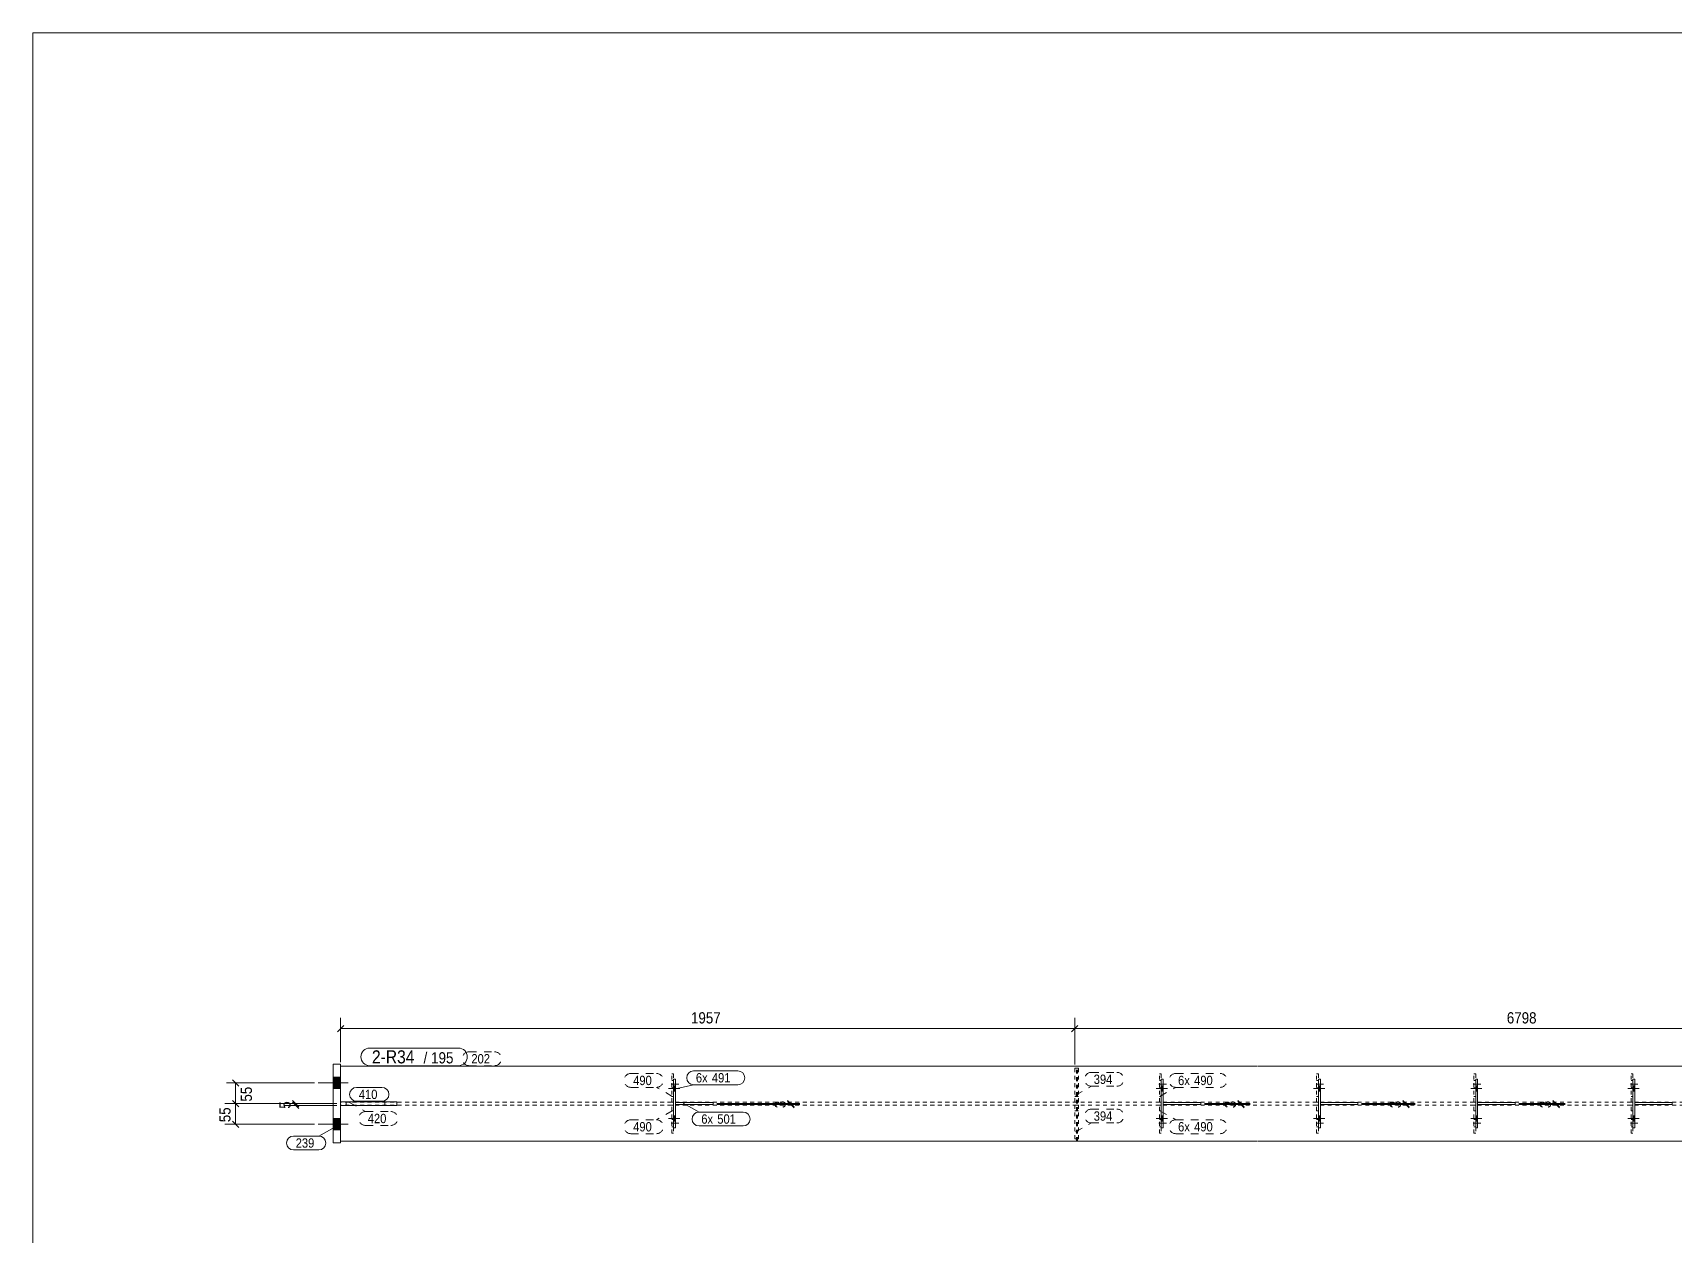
# Model space of a CAD drawing. Header units: millimetres. Extents: x 2 to 1174, y 1 to 825.
# Drawn here: x 5 to 442.5, y 504.4 to 825 of the extents above; entities that cross this region are included whole.
import ezdxf

# ---------------------------------------------------------------- set-up
doc = ezdxf.new("R2010")
doc.units = ezdxf.units.MM
for name, pattern in [('XKITLINE00', [0]), ('XKITLINE01', [4, 1, -1, 1, -1]), ('XKITLINE02', [4, 2, -2])]:
    doc.linetypes.add(name, pattern=pattern)
for name, color, linetype, lineweight in [('Bolt', 3, 'Continuous', 0), ('Dimensions', 7, 'Continuous', 0), ('DrawingSheet', 5, 'Continuous', 0), ('Part', 2, 'Continuous', 0), ('PartMark', 7, 'Continuous', 0)]:
    doc.layers.add(name, color=color, linetype=linetype, lineweight=lineweight)
doc.styles.add('ARIAL', font='ARIAL.TTF')

# ---------------------------------------------------------------- blocks, each defined once
blk = doc.blocks.new('*A91')
at = {"layer": 'Part'}
blk.add_hatch(color=2, dxfattribs=at).paths.add_polyline_path([(498.2, 540.92), (499.8, 540.92), (499, 539.52)], flags=17)
at = {"layer": 'Part', "color": 2, "linetype": 'XKITLINE00', "lineweight": 0}
for p, q in [((331.31, 549.52), (87.05, 549.52)), ((373.21, 549.52), (331.41, 549.52)), ((415.11, 549.52), (373.31, 549.52)), ((457.01, 549.52), (415.21, 549.52)), ((498.91, 549.52), (457.11, 549.52)), ((522.99, 549.52), (499.01, 549.52)), ((522.99, 549.52), (522.99, 539.77)), ((499, 539.52), (498.2, 540.92)), ((498.2, 540.92), (499.8, 540.92)), ((499.8, 540.92), (499, 539.52)), ((522.99, 529.52), (522.99, 539.27)), ((331.31, 529.52), (87.05, 529.52)), ((373.21, 529.52), (331.41, 529.52)), ((415.11, 529.52), (373.31, 529.52)), ((457.01, 529.52), (415.21, 529.52)), ((498.91, 529.52), (457.11, 529.52)), ((522.99, 529.52), (499.01, 529.52))]:
    blk.add_line(p, q, dxfattribs=at)
at = {"layer": 'Part', "color": 7, "linetype": 'XKITLINE01', "lineweight": 0}
for p, q in [((87.05, 529.52), (87.05, 549.52)), ((331.31, 539.92), (87.05, 539.92)), ((331.31, 539.12), (87.05, 539.12)), ((373.21, 539.92), (331.41, 539.92)), ((373.21, 539.12), (331.41, 539.12)), ((415.11, 539.92), (373.31, 539.92)), ((415.11, 539.12), (373.31, 539.12)), ((457.01, 539.92), (415.21, 539.92)), ((457.01, 539.12), (415.21, 539.12)), ((498.91, 539.92), (457.11, 539.92)), ((498.91, 539.12), (457.11, 539.12)), ((522.99, 539.92), (499.01, 539.92)), ((522.99, 539.12), (499.01, 539.12)), ((522.99, 539.77), (522.99, 539.27))]:
    blk.add_line(p, q, dxfattribs=at)
at = {"layer": 'Part', "color": 2, "linetype": 'XKITLINE00', "lineweight": 0}
blk.add_circle((499, 540.42), 1, dxfattribs=at)
blk = doc.blocks.new('*A96')
at = {"layer": 'Part', "color": 2, "linetype": 'XKITLINE00', "lineweight": 0}
for p, q in [((431.51, 546.02), (432.01, 546.02)), ((431.51, 533.02), (431.51, 546.02)), ((432.01, 546.02), (432.01, 533.02)), ((432.01, 533.02), (431.51, 533.02))]:
    blk.add_line(p, q, dxfattribs=at)
blk = doc.blocks.new('*A97')
at = {"layer": 'Part', "color": 2, "linetype": 'XKITLINE00', "lineweight": 0}
for p, q in [((432.01, 539.77), (442.01, 539.77)), ((442.01, 539.27), (432.01, 539.27)), ((442.01, 539.27), (442.01, 539.77))]:
    blk.add_line(p, q, dxfattribs=at)
at = {"layer": 'Part', "color": 7, "linetype": 'XKITLINE01', "lineweight": 0}
blk.add_line((432.01, 539.27), (432.01, 539.77), dxfattribs=at)
blk.add_line((432.01, 539.27), (432.01, 539.77), dxfattribs=at)
blk = doc.blocks.new('*A98')
at = {"layer": 'Part', "color": 2, "linetype": 'XKITLINE00', "lineweight": 0}
for p, q in [((389.61, 546.02), (390.11, 546.02)), ((389.61, 533.02), (389.61, 546.02)), ((390.11, 546.02), (390.11, 533.02)), ((390.11, 533.02), (389.61, 533.02))]:
    blk.add_line(p, q, dxfattribs=at)
blk = doc.blocks.new('*A99')
at = {"layer": 'Part', "color": 7, "linetype": 'XKITLINE01', "lineweight": 0}
for p, q in [((389.11, 531.62), (389.11, 539.12)), ((389.11, 539.12), (389.61, 539.12)), ((389.61, 539.12), (389.61, 531.62)), ((389.11, 537.62), (389.61, 537.62)), ((389.61, 531.62), (389.11, 531.62))]:
    blk.add_line(p, q, dxfattribs=at)
blk = doc.blocks.new('*A100')
at = {"layer": 'Part', "color": 2, "linetype": 'XKITLINE00', "lineweight": 0}
for p, q in [((390.11, 539.77), (400.11, 539.77)), ((400.11, 539.27), (390.11, 539.27)), ((400.11, 539.27), (400.11, 539.77))]:
    blk.add_line(p, q, dxfattribs=at)
at = {"layer": 'Part', "color": 7, "linetype": 'XKITLINE01', "lineweight": 0}
blk.add_line((390.11, 539.27), (390.11, 539.77), dxfattribs=at)
blk.add_line((390.11, 539.27), (390.11, 539.77), dxfattribs=at)
blk = doc.blocks.new('*A101')
at = {"layer": 'Part', "color": 2, "linetype": 'XKITLINE00', "lineweight": 0}
for p, q in [((347.71, 546.02), (348.21, 546.02)), ((347.71, 533.02), (347.71, 546.02)), ((348.21, 546.02), (348.21, 533.02)), ((348.21, 533.02), (347.71, 533.02))]:
    blk.add_line(p, q, dxfattribs=at)
blk = doc.blocks.new('*A102')
at = {"layer": 'Part', "color": 2, "linetype": 'XKITLINE00', "lineweight": 0}
for p, q in [((348.21, 539.77), (358.21, 539.77)), ((358.21, 539.27), (348.21, 539.27)), ((358.21, 539.27), (358.21, 539.77))]:
    blk.add_line(p, q, dxfattribs=at)
at = {"layer": 'Part', "color": 7, "linetype": 'XKITLINE01', "lineweight": 0}
blk.add_line((348.21, 539.27), (348.21, 539.77), dxfattribs=at)
blk.add_line((348.21, 539.27), (348.21, 539.77), dxfattribs=at)
blk = doc.blocks.new('*A103')
at = {"layer": 'Part', "color": 2, "linetype": 'XKITLINE00', "lineweight": 0}
for p, q in [((305.81, 546.02), (306.31, 546.02)), ((305.81, 533.02), (305.81, 546.02)), ((306.31, 546.02), (306.31, 533.02)), ((306.31, 533.02), (305.81, 533.02))]:
    blk.add_line(p, q, dxfattribs=at)
blk = doc.blocks.new('*A104')
at = {"layer": 'Part', "color": 7, "linetype": 'XKITLINE01', "lineweight": 0}
for p, q in [((305.31, 531.62), (305.31, 539.12)), ((305.31, 539.12), (305.81, 539.12)), ((305.81, 539.12), (305.81, 531.62)), ((305.31, 537.62), (305.81, 537.62)), ((305.81, 531.62), (305.31, 531.62))]:
    blk.add_line(p, q, dxfattribs=at)
blk = doc.blocks.new('*A105')
at = {"layer": 'Part', "color": 2, "linetype": 'XKITLINE00', "lineweight": 0}
for p, q in [((306.31, 539.77), (316.31, 539.77)), ((316.31, 539.27), (306.31, 539.27)), ((316.31, 539.27), (316.31, 539.77))]:
    blk.add_line(p, q, dxfattribs=at)
at = {"layer": 'Part', "color": 7, "linetype": 'XKITLINE01', "lineweight": 0}
blk.add_line((306.31, 539.27), (306.31, 539.77), dxfattribs=at)
blk.add_line((306.31, 539.27), (306.31, 539.77), dxfattribs=at)
blk = doc.blocks.new('*A106')
at = {"layer": 'Part', "color": 2, "linetype": 'XKITLINE00', "lineweight": 0}
for p, q in [((175.81, 546.02), (176.31, 546.02)), ((175.81, 533.02), (175.81, 546.02)), ((176.31, 546.02), (176.31, 533.02)), ((176.31, 533.02), (175.81, 533.02))]:
    blk.add_line(p, q, dxfattribs=at)
blk = doc.blocks.new('*A107')
at = {"layer": 'Part', "color": 7, "linetype": 'XKITLINE01', "lineweight": 0}
for p, q in [((175.31, 531.62), (175.31, 539.12)), ((175.31, 539.12), (175.81, 539.12)), ((175.81, 539.12), (175.81, 531.62)), ((175.31, 537.62), (175.81, 537.62)), ((175.81, 531.62), (175.31, 531.62))]:
    blk.add_line(p, q, dxfattribs=at)
blk = doc.blocks.new('*A108')
at = {"layer": 'Part', "color": 2, "linetype": 'XKITLINE00', "lineweight": 0}
for p, q in [((176.31, 539.77), (186.31, 539.77)), ((186.31, 539.27), (176.31, 539.27)), ((186.31, 539.27), (186.31, 539.77))]:
    blk.add_line(p, q, dxfattribs=at)
at = {"layer": 'Part', "color": 7, "linetype": 'XKITLINE01', "lineweight": 0}
blk.add_line((176.31, 539.27), (176.31, 539.77), dxfattribs=at)
blk.add_line((176.31, 539.27), (176.31, 539.77), dxfattribs=at)
blk = doc.blocks.new('*A112')
at = {"layer": 'Part', "color": 2, "linetype": 'XKITLINE00', "lineweight": 0}
for p, q in [((87.05, 539.02), (87.05, 540.02)), ((87.05, 540.02), (102.05, 540.02)), ((102.05, 539.02), (87.05, 539.02)), ((102.05, 540.02), (102.05, 539.02))]:
    blk.add_line(p, q, dxfattribs=at)
at = {"layer": 'Part', "color": 7, "linetype": 'XKITLINE01', "lineweight": 0}
blk.add_line((88.55, 539.02), (88.55, 540.02), dxfattribs=at)
blk = doc.blocks.new('*A113')
at = {"layer": 'Part', "color": 2, "linetype": 'XKITLINE00', "lineweight": 0}
for p, q in [((87.05, 550.02), (85.05, 550.02)), ((85.05, 550.02), (85.05, 529.02)), ((87.05, 529.02), (87.05, 550.02)), ((85.05, 529.02), (87.05, 529.02))]:
    blk.add_line(p, q, dxfattribs=at)
blk = doc.blocks.new('*A114')
at = {"layer": 'Part', "color": 7, "linetype": 'XKITLINE01', "lineweight": 0}
for p, q in [((87.05, 539.02), (87.05, 540.02)), ((87.05, 540.02), (87.05, 539.02)), ((98.83, 540.02), (87.05, 540.02)), ((98.83, 539.02), (87.05, 539.02)), ((98.83, 539.02), (98.83, 540.02))]:
    blk.add_line(p, q, dxfattribs=at)
blk = doc.blocks.new('*A115')
at = {"layer": 'Part', "color": 7, "linetype": 'XKITLINE01', "lineweight": 0}
for p, q in [((347.21, 539.92), (347.21, 547.42)), ((347.21, 547.42), (347.71, 547.42)), ((347.71, 547.42), (347.71, 539.92)), ((347.21, 541.42), (347.71, 541.42)), ((347.71, 539.92), (347.21, 539.92))]:
    blk.add_line(p, q, dxfattribs=at)
blk = doc.blocks.new('*A116')
at = {"layer": 'Part', "color": 7, "linetype": 'XKITLINE01', "lineweight": 0}
for p, q in [((347.21, 531.62), (347.21, 539.12)), ((347.21, 539.12), (347.71, 539.12)), ((347.71, 539.12), (347.71, 531.62)), ((347.21, 537.62), (347.71, 537.62)), ((347.71, 531.62), (347.21, 531.62))]:
    blk.add_line(p, q, dxfattribs=at)
blk = doc.blocks.new('*A117')
at = {"layer": 'Part', "color": 7, "linetype": 'XKITLINE01', "lineweight": 0}
for p, q in [((431.01, 539.92), (431.01, 547.42)), ((431.01, 547.42), (431.51, 547.42)), ((431.51, 547.42), (431.51, 539.92)), ((431.01, 541.42), (431.51, 541.42)), ((431.51, 539.92), (431.01, 539.92))]:
    blk.add_line(p, q, dxfattribs=at)
blk = doc.blocks.new('*A118')
at = {"layer": 'Part', "color": 7, "linetype": 'XKITLINE01', "lineweight": 0}
for p, q in [((431.01, 531.62), (431.01, 539.12)), ((431.01, 539.12), (431.51, 539.12)), ((431.51, 539.12), (431.51, 531.62)), ((431.01, 537.62), (431.51, 537.62)), ((431.51, 531.62), (431.01, 531.62))]:
    blk.add_line(p, q, dxfattribs=at)
blk = doc.blocks.new('*A121')
at = {"layer": 'Part', "color": 7, "linetype": 'XKITLINE01', "lineweight": 0}
for p, q in [((175.31, 539.92), (175.31, 547.42)), ((175.31, 547.42), (175.81, 547.42)), ((175.81, 547.42), (175.81, 539.92)), ((175.31, 541.42), (175.81, 541.42)), ((175.81, 539.92), (175.31, 539.92))]:
    blk.add_line(p, q, dxfattribs=at)
blk = doc.blocks.new('*A122')
at = {"layer": 'Part', "color": 7, "linetype": 'XKITLINE01', "lineweight": 0}
for p, q in [((305.31, 539.92), (305.31, 547.42)), ((305.31, 547.42), (305.81, 547.42)), ((305.81, 547.42), (305.81, 539.92)), ((305.31, 541.42), (305.81, 541.42)), ((305.81, 539.92), (305.31, 539.92))]:
    blk.add_line(p, q, dxfattribs=at)
blk = doc.blocks.new('*A123')
at = {"layer": 'Part', "color": 7, "linetype": 'XKITLINE01', "lineweight": 0}
for p, q in [((389.11, 539.92), (389.11, 547.42)), ((389.11, 547.42), (389.61, 547.42)), ((389.61, 547.42), (389.61, 539.92)), ((389.11, 541.42), (389.61, 541.42)), ((389.61, 539.92), (389.11, 539.92))]:
    blk.add_line(p, q, dxfattribs=at)
blk = doc.blocks.new('*A135')
at = {"layer": 'Part', "color": 7, "linetype": 'XKITLINE01', "lineweight": 0}
for p, q in [((283.72, 548.92), (282.72, 548.92)), ((282.72, 548.92), (282.72, 539.92)), ((283.72, 539.92), (283.72, 548.92)), ((283.72, 541.42), (282.72, 541.42)), ((282.72, 539.92), (283.72, 539.92))]:
    blk.add_line(p, q, dxfattribs=at)
blk = doc.blocks.new('*A136')
at = {"layer": 'Part', "color": 7, "linetype": 'XKITLINE01', "lineweight": 0}
for p, q in [((283.72, 539.12), (282.72, 539.12)), ((282.72, 539.12), (282.72, 530.12)), ((283.72, 530.12), (283.72, 539.12)), ((283.72, 537.62), (282.72, 537.62)), ((282.72, 530.12), (283.72, 530.12))]:
    blk.add_line(p, q, dxfattribs=at)
blk = doc.blocks.new('*A137')
at = {"layer": 'Part', "color": 7, "linetype": 'XKITLINE01', "lineweight": 0}
for p, q in [((87.05, 549.52), (87.05, 529.52)), ((283.46, 549.52), (87.05, 549.52)), ((283.22, 529.52), (283.22, 549.52)), ((283.46, 529.52), (283.46, 549.52)), ((283.22, 539.92), (87.05, 539.92)), ((283.22, 539.12), (87.05, 539.12)), ((88.51, 539.12), (88.51, 539.92)), ((283.46, 529.52), (87.05, 529.52))]:
    blk.add_line(p, q, dxfattribs=at)
blk = doc.blocks.new('*A142')
at = {"layer": 'Bolt'}
for points in [[(431.51, 544.22), (432.01, 544.22), (432.01, 542.82), (431.51, 542.82)], [(431.51, 544.22), (432.01, 544.22), (432.01, 542.82), (431.51, 542.82)], [(431.51, 536.22), (432.01, 536.22), (432.01, 534.82), (431.51, 534.82)], [(431.51, 536.22), (432.01, 536.22), (432.01, 534.82), (431.51, 534.82)]]:
    blk.add_hatch(color=3, dxfattribs=at).paths.add_polyline_path(points, flags=17)
at = {"layer": 'Bolt', "color": 3, "linetype": 'XKITLINE00', "lineweight": 0}
for p, q in [((433.17, 543.52), (430.17, 543.52)), ((433.17, 543.52), (430.17, 543.52)), ((432.01, 544.22), (431.51, 544.22)), ((432.01, 544.22), (431.51, 544.22)), ((432.01, 542.82), (431.51, 542.82)), ((432.01, 542.82), (431.51, 542.82)), ((433.17, 535.52), (430.17, 535.52)), ((433.17, 535.52), (430.17, 535.52)), ((432.01, 536.22), (431.51, 536.22)), ((432.01, 536.22), (431.51, 536.22)), ((432.01, 534.82), (431.51, 534.82)), ((432.01, 534.82), (431.51, 534.82))]:
    blk.add_line(p, q, dxfattribs=at)
blk = doc.blocks.new('*A143')
at = {"layer": 'Bolt'}
for points in [[(389.61, 544.22), (390.11, 544.22), (390.11, 542.82), (389.61, 542.82)], [(389.61, 544.22), (390.11, 544.22), (390.11, 542.82), (389.61, 542.82)], [(389.61, 536.22), (390.11, 536.22), (390.11, 534.82), (389.61, 534.82)], [(389.61, 536.22), (390.11, 536.22), (390.11, 534.82), (389.61, 534.82)]]:
    blk.add_hatch(color=3, dxfattribs=at).paths.add_polyline_path(points, flags=17)
at = {"layer": 'Bolt', "color": 3, "linetype": 'XKITLINE00', "lineweight": 0}
for p, q in [((391.27, 543.52), (388.27, 543.52)), ((391.27, 543.52), (388.27, 543.52)), ((390.11, 544.22), (389.61, 544.22)), ((390.11, 544.22), (389.61, 544.22)), ((390.11, 542.82), (389.61, 542.82)), ((390.11, 542.82), (389.61, 542.82)), ((391.27, 535.52), (388.27, 535.52)), ((391.27, 535.52), (388.27, 535.52)), ((390.11, 536.22), (389.61, 536.22)), ((390.11, 536.22), (389.61, 536.22)), ((390.11, 534.82), (389.61, 534.82)), ((390.11, 534.82), (389.61, 534.82))]:
    blk.add_line(p, q, dxfattribs=at)
blk = doc.blocks.new('*A144')
at = {"layer": 'Bolt', "color": 3, "linetype": 'XKITLINE02', "lineweight": 0}
for p, q in [((390.96, 534.32), (387.96, 534.32)), ((389.61, 535.3), (389.11, 535.3)), ((389.61, 533.33), (389.11, 533.33))]:
    blk.add_line(p, q, dxfattribs=at)
blk = doc.blocks.new('*A145')
at = {"layer": 'Bolt'}
for points in [[(347.71, 544.22), (348.21, 544.22), (348.21, 542.82), (347.71, 542.82)], [(347.71, 544.22), (348.21, 544.22), (348.21, 542.82), (347.71, 542.82)], [(347.71, 536.22), (348.21, 536.22), (348.21, 534.82), (347.71, 534.82)], [(347.71, 536.22), (348.21, 536.22), (348.21, 534.82), (347.71, 534.82)]]:
    blk.add_hatch(color=3, dxfattribs=at).paths.add_polyline_path(points, flags=17)
at = {"layer": 'Bolt', "color": 3, "linetype": 'XKITLINE00', "lineweight": 0}
for p, q in [((349.37, 543.52), (346.37, 543.52)), ((349.37, 543.52), (346.37, 543.52)), ((348.21, 544.22), (347.71, 544.22)), ((348.21, 544.22), (347.71, 544.22)), ((348.21, 542.82), (347.71, 542.82)), ((348.21, 542.82), (347.71, 542.82)), ((349.37, 535.52), (346.37, 535.52)), ((349.37, 535.52), (346.37, 535.52)), ((348.21, 536.22), (347.71, 536.22)), ((348.21, 536.22), (347.71, 536.22)), ((348.21, 534.82), (347.71, 534.82)), ((348.21, 534.82), (347.71, 534.82))]:
    blk.add_line(p, q, dxfattribs=at)
blk = doc.blocks.new('*A146')
at = {"layer": 'Bolt'}
for points in [[(305.81, 544.22), (306.31, 544.22), (306.31, 542.82), (305.81, 542.82)], [(305.81, 544.22), (306.31, 544.22), (306.31, 542.82), (305.81, 542.82)], [(305.81, 536.22), (306.31, 536.22), (306.31, 534.82), (305.81, 534.82)], [(305.81, 536.22), (306.31, 536.22), (306.31, 534.82), (305.81, 534.82)]]:
    blk.add_hatch(color=3, dxfattribs=at).paths.add_polyline_path(points, flags=17)
at = {"layer": 'Bolt', "color": 3, "linetype": 'XKITLINE00', "lineweight": 0}
for p, q in [((307.47, 543.52), (304.47, 543.52)), ((307.47, 543.52), (304.47, 543.52)), ((306.31, 544.22), (305.81, 544.22)), ((306.31, 544.22), (305.81, 544.22)), ((306.31, 542.82), (305.81, 542.82)), ((306.31, 542.82), (305.81, 542.82)), ((307.47, 535.52), (304.47, 535.52)), ((307.47, 535.52), (304.47, 535.52)), ((306.31, 536.22), (305.81, 536.22)), ((306.31, 536.22), (305.81, 536.22)), ((306.31, 534.82), (305.81, 534.82)), ((306.31, 534.82), (305.81, 534.82))]:
    blk.add_line(p, q, dxfattribs=at)
blk = doc.blocks.new('*A147')
at = {"layer": 'Bolt', "color": 3, "linetype": 'XKITLINE02', "lineweight": 0}
for p, q in [((307.16, 534.32), (304.16, 534.32)), ((305.81, 535.3), (305.31, 535.3)), ((305.81, 533.33), (305.31, 533.33))]:
    blk.add_line(p, q, dxfattribs=at)
blk = doc.blocks.new('*A148')
at = {"layer": 'Bolt'}
for points in [[(175.81, 544.22), (176.31, 544.22), (176.31, 542.82), (175.81, 542.82)], [(175.81, 544.22), (176.31, 544.22), (176.31, 542.82), (175.81, 542.82)], [(175.81, 536.22), (176.31, 536.22), (176.31, 534.82), (175.81, 534.82)], [(175.81, 536.22), (176.31, 536.22), (176.31, 534.82), (175.81, 534.82)]]:
    blk.add_hatch(color=3, dxfattribs=at).paths.add_polyline_path(points, flags=17)
at = {"layer": 'Bolt', "color": 3, "linetype": 'XKITLINE00', "lineweight": 0}
for p, q in [((177.47, 543.52), (174.47, 543.52)), ((177.47, 543.52), (174.47, 543.52)), ((176.31, 544.22), (175.81, 544.22)), ((176.31, 544.22), (175.81, 544.22)), ((176.31, 542.82), (175.81, 542.82)), ((176.31, 542.82), (175.81, 542.82)), ((177.47, 535.52), (174.47, 535.52)), ((177.47, 535.52), (174.47, 535.52)), ((176.31, 536.22), (175.81, 536.22)), ((176.31, 536.22), (175.81, 536.22)), ((176.31, 534.82), (175.81, 534.82)), ((176.31, 534.82), (175.81, 534.82))]:
    blk.add_line(p, q, dxfattribs=at)
blk = doc.blocks.new('*A149')
at = {"layer": 'Bolt', "color": 3, "linetype": 'XKITLINE02', "lineweight": 0}
for p, q in [((177.16, 534.32), (174.16, 534.32)), ((175.81, 535.3), (175.31, 535.3)), ((175.81, 533.33), (175.31, 533.33))]:
    blk.add_line(p, q, dxfattribs=at)
blk = doc.blocks.new('*A150')
at = {"layer": 'Bolt'}
for points in [[(85.05, 546.52), (87.05, 546.52), (87.05, 543.52), (85.05, 543.52)], [(85.05, 546.52), (87.05, 546.52), (87.05, 543.52), (85.05, 543.52)], [(85.05, 546.52), (87.05, 546.52), (87.05, 543.52), (85.05, 543.52)], [(85.05, 546.52), (87.05, 546.52), (87.05, 543.52), (85.05, 543.52)], [(85.05, 546.52), (87.05, 546.52), (87.05, 543.52), (85.05, 543.52)], [(85.05, 546.52), (87.05, 546.52), (87.05, 543.52), (85.05, 543.52)], [(85.05, 546.52), (87.05, 546.52), (87.05, 543.52), (85.05, 543.52)], [(85.05, 546.52), (87.05, 546.52), (87.05, 543.52), (85.05, 543.52)], [(85.05, 535.52), (87.05, 535.52), (87.05, 532.52), (85.05, 532.52)], [(85.05, 535.52), (87.05, 535.52), (87.05, 532.52), (85.05, 532.52)], [(85.05, 535.52), (87.05, 535.52), (87.05, 532.52), (85.05, 532.52)], [(85.05, 535.52), (87.05, 535.52), (87.05, 532.52), (85.05, 532.52)], [(85.05, 535.52), (87.05, 535.52), (87.05, 532.52), (85.05, 532.52)], [(85.05, 535.52), (87.05, 535.52), (87.05, 532.52), (85.05, 532.52)], [(85.05, 535.52), (87.05, 535.52), (87.05, 532.52), (85.05, 532.52)], [(85.05, 535.52), (87.05, 535.52), (87.05, 532.52), (85.05, 532.52)]]:
    blk.add_hatch(color=3, dxfattribs=at).paths.add_polyline_path(points, flags=17)
at = {"layer": 'Bolt', "color": 3, "linetype": 'XKITLINE00', "lineweight": 0}
for p, q in [((81.05, 545.02), (89.05, 545.02)), ((81.05, 545.02), (89.05, 545.02)), ((81.05, 545.02), (89.05, 545.02)), ((81.05, 545.02), (89.05, 545.02)), ((81.05, 545.02), (89.05, 545.02)), ((81.05, 545.02), (89.05, 545.02)), ((81.05, 545.02), (89.05, 545.02)), ((81.05, 545.02), (89.05, 545.02)), ((85.05, 546.52), (87.05, 546.52)), ((85.05, 546.52), (87.05, 546.52)), ((85.05, 546.52), (87.05, 546.52)), ((85.05, 546.52), (87.05, 546.52)), ((85.05, 546.52), (87.05, 546.52)), ((85.05, 546.52), (87.05, 546.52)), ((85.05, 546.52), (87.05, 546.52)), ((85.05, 546.52), (87.05, 546.52)), ((85.05, 543.52), (87.05, 543.52)), ((85.05, 543.52), (87.05, 543.52)), ((85.05, 543.52), (87.05, 543.52)), ((85.05, 543.52), (87.05, 543.52)), ((85.05, 543.52), (87.05, 543.52)), ((85.05, 543.52), (87.05, 543.52)), ((85.05, 543.52), (87.05, 543.52)), ((85.05, 543.52), (87.05, 543.52)), ((81.05, 534.02), (89.05, 534.02)), ((81.05, 534.02), (89.05, 534.02)), ((81.05, 534.02), (89.05, 534.02)), ((81.05, 534.02), (89.05, 534.02)), ((81.05, 534.02), (89.05, 534.02)), ((81.05, 534.02), (89.05, 534.02)), ((81.05, 534.02), (89.05, 534.02)), ((81.05, 534.02), (89.05, 534.02)), ((85.05, 535.52), (87.05, 535.52)), ((85.05, 535.52), (87.05, 535.52)), ((85.05, 535.52), (87.05, 535.52)), ((85.05, 535.52), (87.05, 535.52)), ((85.05, 535.52), (87.05, 535.52)), ((85.05, 535.52), (87.05, 535.52)), ((85.05, 535.52), (87.05, 535.52)), ((85.05, 535.52), (87.05, 535.52)), ((85.05, 532.52), (87.05, 532.52)), ((85.05, 532.52), (87.05, 532.52)), ((85.05, 532.52), (87.05, 532.52)), ((85.05, 532.52), (87.05, 532.52)), ((85.05, 532.52), (87.05, 532.52)), ((85.05, 532.52), (87.05, 532.52)), ((85.05, 532.52), (87.05, 532.52)), ((85.05, 532.52), (87.05, 532.52))]:
    blk.add_line(p, q, dxfattribs=at)
blk = doc.blocks.new('*A151')
at = {"layer": 'Bolt', "color": 3, "linetype": 'XKITLINE02', "lineweight": 0}
for p, q in [((349.06, 544.72), (346.06, 544.72)), ((347.71, 545.7), (347.21, 545.7)), ((347.71, 543.73), (347.21, 543.73))]:
    blk.add_line(p, q, dxfattribs=at)
blk = doc.blocks.new('*A152')
at = {"layer": 'Bolt', "color": 3, "linetype": 'XKITLINE02', "lineweight": 0}
for p, q in [((349.06, 534.32), (346.06, 534.32)), ((347.71, 535.3), (347.21, 535.3)), ((347.71, 533.33), (347.21, 533.33))]:
    blk.add_line(p, q, dxfattribs=at)
blk = doc.blocks.new('*A153')
at = {"layer": 'Bolt', "color": 3, "linetype": 'XKITLINE02', "lineweight": 0}
for p, q in [((432.86, 544.72), (429.86, 544.72)), ((431.51, 545.7), (431.01, 545.7)), ((431.51, 543.73), (431.01, 543.73))]:
    blk.add_line(p, q, dxfattribs=at)
blk = doc.blocks.new('*A154')
at = {"layer": 'Bolt', "color": 3, "linetype": 'XKITLINE02', "lineweight": 0}
for p, q in [((432.86, 534.32), (429.86, 534.32)), ((431.51, 535.3), (431.01, 535.3)), ((431.51, 533.33), (431.01, 533.33))]:
    blk.add_line(p, q, dxfattribs=at)
blk = doc.blocks.new('*A155')
at = {"layer": 'Bolt', "color": 3, "linetype": 'XKITLINE02', "lineweight": 0}
for p, q in [((177.16, 544.72), (174.16, 544.72)), ((175.81, 545.7), (175.31, 545.7)), ((175.81, 543.73), (175.31, 543.73))]:
    blk.add_line(p, q, dxfattribs=at)
blk = doc.blocks.new('*A156')
at = {"layer": 'Bolt', "color": 3, "linetype": 'XKITLINE02', "lineweight": 0}
for p, q in [((307.16, 544.72), (304.16, 544.72)), ((305.81, 545.7), (305.31, 545.7)), ((305.81, 543.73), (305.31, 543.73))]:
    blk.add_line(p, q, dxfattribs=at)
blk = doc.blocks.new('*A157')
at = {"layer": 'Bolt', "color": 3, "linetype": 'XKITLINE02', "lineweight": 0}
for p, q in [((390.96, 544.72), (387.96, 544.72)), ((389.61, 545.7), (389.11, 545.7)), ((389.61, 543.73), (389.11, 543.73))]:
    blk.add_line(p, q, dxfattribs=at)
blk = doc.blocks.new('*A195')
at = {"layer": 'DrawingSheet', "color": 5, "linetype": 'XKITLINE00', "lineweight": 0}
for p, q in [((1174, 825), (5, 825)), ((5, 825), (5, 5))]:
    blk.add_line(p, q, dxfattribs=at)
blk = doc.blocks.new('*A316')
at = {"layer": 'Dimensions', "color": 7, "linetype": 'XKITLINE00', "lineweight": 0}
for p, q in [((283.57, 560.36), (281.87, 558.67)), ((282.72, 549.92), (282.72, 562.37)), ((522.84, 560.36), (521.14, 558.67)), ((521.99, 549.92), (521.99, 562.37)), ((282.72, 559.52), (521.99, 559.52))]:
    blk.add_line(p, q, dxfattribs=at)
at = {"layer": 'Dimensions', "color": 3}
for p in [(282.72, 559.52), (521.99, 559.52)]:
    blk.add_point(p, dxfattribs=at)
at = {"layer": 'Dimensions', "color": 3, "style": 'ARIAL', "width": 0.85}
blk.add_text('6798', height=3, dxfattribs=at).set_placement((397.9, 560.87))
blk = doc.blocks.new('*A321')
at = {"layer": 'Dimensions', "color": 7, "linetype": 'XKITLINE00', "lineweight": 0}
for p, q in [((86.05, 539.52), (56.2, 539.52)), ((58.2, 540.36), (59.9, 538.67)), ((59.05, 534.02), (59.05, 539.52)), ((80.05, 534.02), (56.2, 534.02)), ((58.2, 534.86), (59.9, 533.17))]:
    blk.add_line(p, q, dxfattribs=at)
at = {"layer": 'Dimensions', "color": 3}
for p in [(59.05, 539.52), (59.05, 534.02)]:
    blk.add_point(p, dxfattribs=at)
at = {"layer": 'Dimensions', "color": 3, "style": 'ARIAL', "width": 0.85}
blk.add_text('55', height=3, rotation=90.0002, dxfattribs=at).set_placement((57.7, 534.54))
blk = doc.blocks.new('*A322')
at = {"layer": 'Dimensions', "color": 7, "linetype": 'XKITLINE00', "lineweight": 0}
for p, q in [((80.05, 545.02), (56.65, 545.02)), ((58.2, 545.86), (59.9, 544.17)), ((59.05, 539.52), (59.05, 545.02)), ((86.05, 539.52), (56.65, 539.52)), ((58.2, 540.36), (59.9, 538.67))]:
    blk.add_line(p, q, dxfattribs=at)
at = {"layer": 'Dimensions', "color": 3}
for p in [(59.05, 545.02), (59.05, 539.52)]:
    blk.add_point(p, dxfattribs=at)
at = {"layer": 'Dimensions', "color": 3, "style": 'ARIAL', "width": 0.85}
blk.add_text('55', height=3, rotation=90.0002, dxfattribs=at).set_placement((63.4, 540.04))
blk = doc.blocks.new('*A323')
at = {"layer": 'Dimensions', "color": 7, "linetype": 'XKITLINE00', "lineweight": 0}
for p, q in [((86.05, 539.52), (72.2, 539.52)), ((86.05, 539.02), (72.2, 539.02)), ((74.2, 540.36), (75.9, 538.67)), ((74.2, 539.86), (75.9, 538.17)), ((75.05, 539.02), (75.05, 539.52))]:
    blk.add_line(p, q, dxfattribs=at)
at = {"layer": 'Dimensions', "color": 3}
for p in [(75.05, 539.52), (75.05, 539.02)]:
    blk.add_point(p, dxfattribs=at)
at = {"layer": 'Dimensions', "color": 3, "style": 'ARIAL', "width": 0.85}
blk.add_text('5', height=3, rotation=90.0002, dxfattribs=at).set_placement((73.7, 538.15))
blk = doc.blocks.new('*A325')
at = {"layer": 'Dimensions', "color": 7, "linetype": 'XKITLINE00', "lineweight": 0}
for p, q in [((401.11, 539.52), (413.45, 539.52)), ((401.11, 539.27), (413.45, 539.27)), ((410.2, 540.36), (411.9, 538.67)), ((410.2, 540.11), (411.9, 538.42)), ((411.05, 539.27), (411.05, 539.52))]:
    blk.add_line(p, q, dxfattribs=at)
at = {"layer": 'Dimensions', "color": 3}
for p in [(411.05, 539.52), (411.05, 539.27)]:
    blk.add_point(p, dxfattribs=at)
at = {"layer": 'Dimensions', "color": 3, "style": 'ARIAL', "width": 0.85}
blk.add_text('3', height=3, rotation=90.0002, dxfattribs=at).set_placement((409.7, 538.28))
blk = doc.blocks.new('*A326')
at = {"layer": 'Dimensions', "color": 7, "linetype": 'XKITLINE00', "lineweight": 0}
for p, q in [((359.21, 539.52), (373.45, 539.52)), ((359.21, 539.27), (373.45, 539.27)), ((370.2, 540.36), (371.9, 538.67)), ((370.2, 540.11), (371.9, 538.42)), ((371.05, 539.27), (371.05, 539.52))]:
    blk.add_line(p, q, dxfattribs=at)
at = {"layer": 'Dimensions', "color": 3}
for p in [(371.05, 539.52), (371.05, 539.27)]:
    blk.add_point(p, dxfattribs=at)
at = {"layer": 'Dimensions', "color": 3, "style": 'ARIAL', "width": 0.85}
blk.add_text('3', height=3, rotation=90.0002, dxfattribs=at).set_placement((369.7, 538.28))
blk = doc.blocks.new('*A327')
at = {"layer": 'Dimensions', "color": 7, "linetype": 'XKITLINE00', "lineweight": 0}
for p, q in [((317.31, 539.52), (329.45, 539.52)), ((317.31, 539.27), (329.45, 539.27)), ((326.2, 540.36), (327.9, 538.67)), ((326.2, 540.11), (327.9, 538.42)), ((327.05, 539.27), (327.05, 539.52))]:
    blk.add_line(p, q, dxfattribs=at)
at = {"layer": 'Dimensions', "color": 3}
for p in [(327.05, 539.52), (327.05, 539.27)]:
    blk.add_point(p, dxfattribs=at)
at = {"layer": 'Dimensions', "color": 3, "style": 'ARIAL', "width": 0.85}
blk.add_text('3', height=3, rotation=90.0002, dxfattribs=at).set_placement((325.7, 538.28))
blk = doc.blocks.new('*A328')
at = {"layer": 'Dimensions', "color": 7, "linetype": 'XKITLINE00', "lineweight": 0}
for p, q in [((187.31, 539.52), (209.45, 539.52)), ((187.31, 539.27), (209.45, 539.27)), ((206.2, 540.36), (207.9, 538.67)), ((206.2, 540.11), (207.9, 538.42)), ((207.05, 539.27), (207.05, 539.52))]:
    blk.add_line(p, q, dxfattribs=at)
at = {"layer": 'Dimensions', "color": 3}
for p in [(207.05, 539.52), (207.05, 539.27)]:
    blk.add_point(p, dxfattribs=at)
at = {"layer": 'Dimensions', "color": 3, "style": 'ARIAL', "width": 0.85}
blk.add_text('3', height=3, rotation=90.0002, dxfattribs=at).set_placement((205.7, 538.28))
blk = doc.blocks.new('*A330')
at = {"layer": 'Dimensions', "color": 7, "linetype": 'XKITLINE00', "lineweight": 0}
for p, q in [((87.9, 560.36), (86.2, 558.67)), ((87.05, 550.52), (87.05, 562.37)), ((283.57, 560.36), (281.87, 558.67)), ((282.72, 549.92), (282.72, 562.37)), ((87.05, 559.52), (282.72, 559.52))]:
    blk.add_line(p, q, dxfattribs=at)
at = {"layer": 'Dimensions', "color": 3}
for p in [(87.05, 559.52), (282.72, 559.52)]:
    blk.add_point(p, dxfattribs=at)
at = {"layer": 'Dimensions', "color": 3, "style": 'ARIAL', "width": 0.85}
blk.add_text('1957', height=3, dxfattribs=at).set_placement((180.43, 560.87))
blk = doc.blocks.new('*A331')
at = {"layer": 'PartMark', "color": 7, "linetype": 'XKITLINE02', "lineweight": 0}
for p, q in [((121.3, 553.32), (128.06, 553.32)), ((121.3, 549.62), (128.06, 549.62))]:
    blk.add_line(p, q, dxfattribs=at)
for centre, start, end in [((121.3, 551.47), 90, 270), ((128.06, 551.47), 270, 90)]:
    blk.add_arc(centre, 1.85, start, end, dxfattribs=at)
at = {"layer": 'PartMark', "color": 3, "style": 'ARIAL', "width": 0.85}
blk.add_text('202', height=2.5, dxfattribs=at).set_placement((121.9, 550.22))
blk = doc.blocks.new('*A332')
at = {"layer": 'PartMark', "color": 7, "linetype": 'XKITLINE02', "lineweight": 0}
for p, q in [((282.95, 531.94), (287.19, 534.34)), ((287.19, 538.04), (293.95, 538.04)), ((287.19, 534.34), (293.95, 534.34))]:
    blk.add_line(p, q, dxfattribs=at)
for centre, start, end in [((287.19, 536.19), 90, 270), ((293.95, 536.19), 270, 90)]:
    blk.add_arc(centre, 1.85, start, end, dxfattribs=at)
at = {"layer": 'PartMark', "color": 3, "style": 'ARIAL', "width": 0.85}
blk.add_text('394', height=2.5, dxfattribs=at).set_placement((287.79, 534.94))
blk = doc.blocks.new('*A333')
at = {"layer": 'PartMark', "color": 7, "linetype": 'XKITLINE02', "lineweight": 0}
for p, q in [((287.19, 547.84), (293.95, 547.84)), ((282.95, 541.74), (287.19, 544.14)), ((287.19, 544.14), (293.95, 544.14))]:
    blk.add_line(p, q, dxfattribs=at)
for centre, start, end in [((287.19, 545.99), 90, 270), ((293.95, 545.99), 270, 90)]:
    blk.add_arc(centre, 1.85, start, end, dxfattribs=at)
at = {"layer": 'PartMark', "color": 3, "style": 'ARIAL', "width": 0.85}
blk.add_text('394', height=2.5, dxfattribs=at).set_placement((287.79, 544.74))
blk = doc.blocks.new('*A334')
at = {"layer": 'PartMark', "color": 7, "linetype": 'XKITLINE02', "lineweight": 0}
for p, q in [((164.43, 547.54), (171.2, 547.54)), ((164.43, 543.84), (171.2, 543.84)), ((175.44, 541.44), (171.2, 543.84))]:
    blk.add_line(p, q, dxfattribs=at)
for centre, start, end in [((164.43, 545.69), 90, 270), ((171.2, 545.69), 270, 90)]:
    blk.add_arc(centre, 1.85, start, end, dxfattribs=at)
at = {"layer": 'PartMark', "color": 3, "style": 'ARIAL', "width": 0.85}
blk.add_text('490', height=2.5, dxfattribs=at).set_placement((165.03, 544.44))
blk = doc.blocks.new('*A335')
at = {"layer": 'PartMark', "color": 7, "linetype": 'XKITLINE02', "lineweight": 0}
for p, q in [((89.43, 539.79), (93.68, 537.39)), ((93.68, 537.39), (100.44, 537.39)), ((93.68, 533.69), (100.44, 533.69))]:
    blk.add_line(p, q, dxfattribs=at)
for centre, start, end in [((93.68, 535.54), 90, 270), ((100.44, 535.54), 270, 90)]:
    blk.add_arc(centre, 1.85, start, end, dxfattribs=at)
at = {"layer": 'PartMark', "color": 3, "style": 'ARIAL', "width": 0.85}
blk.add_text('420', height=2.5, dxfattribs=at).set_placement((94.28, 534.29))
blk = doc.blocks.new('*A336')
at = {"layer": 'PartMark', "color": 7, "linetype": 'XKITLINE00', "lineweight": 0}
for p, q in [((74.47, 530.85), (81.24, 530.85)), ((85.48, 533.24), (81.24, 530.85)), ((74.47, 527.15), (81.24, 527.15))]:
    blk.add_line(p, q, dxfattribs=at)
for centre, start, end in [((74.47, 529), 90, 270), ((81.24, 529), 270, 90)]:
    blk.add_arc(centre, 1.85, start, end, dxfattribs=at)
at = {"layer": 'PartMark', "color": 3, "style": 'ARIAL', "width": 0.85}
blk.add_text('239', height=2.5, dxfattribs=at).set_placement((75.07, 527.75))
blk = doc.blocks.new('*A337')
at = {"layer": 'PartMark', "color": 7, "linetype": 'XKITLINE00', "lineweight": 0}
for p, q in [((91.3, 543.82), (98.06, 543.82)), ((91.3, 540.12), (98.06, 540.12))]:
    blk.add_line(p, q, dxfattribs=at)
for centre, start, end in [((91.3, 541.97), 90, 270), ((98.06, 541.97), 270, 90)]:
    blk.add_arc(centre, 1.85, start, end, dxfattribs=at)
at = {"layer": 'PartMark', "color": 3, "style": 'ARIAL', "width": 0.85}
blk.add_text('410', height=2.5, dxfattribs=at).set_placement((91.9, 540.72))
blk = doc.blocks.new('*A338')
at = {"layer": 'PartMark', "color": 7, "linetype": 'XKITLINE02', "lineweight": 0}
for p, q in [((164.43, 535.19), (171.2, 535.19)), ((175.44, 537.59), (171.2, 535.19)), ((164.43, 531.49), (171.2, 531.49))]:
    blk.add_line(p, q, dxfattribs=at)
for centre, start, end in [((164.43, 533.34), 90, 270), ((171.2, 533.34), 270, 90)]:
    blk.add_arc(centre, 1.85, start, end, dxfattribs=at)
at = {"layer": 'PartMark', "color": 3, "style": 'ARIAL', "width": 0.85}
blk.add_text('490', height=2.5, dxfattribs=at).set_placement((165.03, 532.09))
blk = doc.blocks.new('*A339')
at = {"layer": 'PartMark', "color": 7, "linetype": 'XKITLINE00', "lineweight": 0}
for p, q in [((94.8, 554.32), (118.45, 554.32)), ((94.8, 549.62), (118.45, 549.62))]:
    blk.add_line(p, q, dxfattribs=at)
for centre, start, end in [((94.8, 551.97), 90, 270), ((118.45, 551.97), 270, 90)]:
    blk.add_arc(centre, 2.35, start, end, dxfattribs=at)
at = {"layer": 'PartMark', "color": 1, "style": 'ARIAL', "width": 0.85}
blk.add_text('2-R34', height=3.5, dxfattribs=at).set_placement((95.4, 550.22))
at = {"layer": 'PartMark', "color": 3, "style": 'ARIAL', "width": 0.85}
for s, p in [('/', (109.16, 550.22)), ('195', (111.17, 550.22))]:
    blk.add_text(s, height=3, dxfattribs=at).set_placement(p)
blk = doc.blocks.new('*A340')
at = {"layer": 'PartMark', "color": 7, "linetype": 'XKITLINE02', "lineweight": 0}
for p, q in [((305.44, 537.59), (309.68, 535.19)), ((309.68, 535.19), (321.47, 535.19)), ((309.68, 531.49), (321.47, 531.49))]:
    blk.add_line(p, q, dxfattribs=at)
for centre, start, end in [((309.68, 533.34), 90, 270), ((321.47, 533.34), 270, 90)]:
    blk.add_arc(centre, 1.85, start, end, dxfattribs=at)
at = {"layer": 'PartMark', "color": 3, "style": 'ARIAL', "width": 0.85}
for s, p in [('6x', (310.28, 532.09)), ('490', (314.55, 532.09))]:
    blk.add_text(s, height=2.5, dxfattribs=at).set_placement(p)
blk = doc.blocks.new('*A341')
at = {"layer": 'PartMark', "color": 7, "linetype": 'XKITLINE02', "lineweight": 0}
for p, q in [((309.68, 547.54), (321.47, 547.54)), ((305.44, 541.44), (309.68, 543.84)), ((309.68, 543.84), (321.47, 543.84))]:
    blk.add_line(p, q, dxfattribs=at)
for centre, start, end in [((309.68, 545.69), 90, 270), ((321.47, 545.69), 270, 90)]:
    blk.add_arc(centre, 1.85, start, end, dxfattribs=at)
at = {"layer": 'PartMark', "color": 3, "style": 'ARIAL', "width": 0.85}
for s, p in [('6x', (310.28, 544.44)), ('490', (314.55, 544.44))]:
    blk.add_text(s, height=2.5, dxfattribs=at).set_placement(p)
blk = doc.blocks.new('*A342')
at = {"layer": 'PartMark', "color": 7, "linetype": 'XKITLINE00', "lineweight": 0}
for p, q in [((178.34, 539.64), (182.58, 537.24)), ((182.58, 537.24), (194.37, 537.24)), ((182.58, 533.54), (194.37, 533.54))]:
    blk.add_line(p, q, dxfattribs=at)
for centre, start, end in [((182.58, 535.39), 90, 270), ((194.37, 535.39), 270, 90)]:
    blk.add_arc(centre, 1.85, start, end, dxfattribs=at)
at = {"layer": 'PartMark', "color": 3, "style": 'ARIAL', "width": 0.85}
for s, p in [('6x', (183.18, 534.14)), ('501', (187.45, 534.14))]:
    blk.add_text(s, height=2.5, dxfattribs=at).set_placement(p)
blk = doc.blocks.new('*A343')
at = {"layer": 'PartMark', "color": 7, "linetype": 'XKITLINE00', "lineweight": 0}
for p, q in [((181.14, 548.24), (192.92, 548.24)), ((175.94, 543.39), (181.14, 544.54)), ((181.14, 544.54), (192.92, 544.54))]:
    blk.add_line(p, q, dxfattribs=at)
for centre, start, end in [((181.14, 546.39), 90, 270), ((192.92, 546.39), 270, 90)]:
    blk.add_arc(centre, 1.85, start, end, dxfattribs=at)
at = {"layer": 'PartMark', "color": 3, "style": 'ARIAL', "width": 0.85}
for s, p in [('6x', (181.74, 545.14)), ('491', (186.01, 545.14))]:
    blk.add_text(s, height=2.5, dxfattribs=at).set_placement(p)

msp = doc.modelspace()

# ---------------------------------------------------------------- block references
at = {"lineweight": 0}
for name in ['*A195', '*A330', '*A316', '*A339', '*A331', '*A113', '*A137', '*A334', '*A121', '*A343', '*A135', '*A333', '*A122', '*A341', '*A115', '*A123', '*A117', '*A322', '*A150', '*A337', '*A155', '*A148', '*A106', '*A156', '*A146', '*A103', '*A151', '*A145', '*A101', '*A157', '*A143', '*A98', '*A153', '*A142', '*A96', '*A321', '*A323', '*A112', '*A114', '*A335', '*A107', '*A108', '*A342', '*A328', '*A136', '*A104', '*A105', '*A327', '*A116', '*A102', '*A326', '*A99', '*A100', '*A325', '*A118', '*A97', '*A338', '*A149', '*A332', '*A147', '*A340', '*A152', '*A144', '*A154', '*A336']:
    msp.add_blockref(name, (0, 0), dxfattribs=at)
at = {"layer": 'Part', "lineweight": 0}
msp.add_blockref('*A91', (0, 0), dxfattribs=at)

doc.saveas('drawing.dxf')
